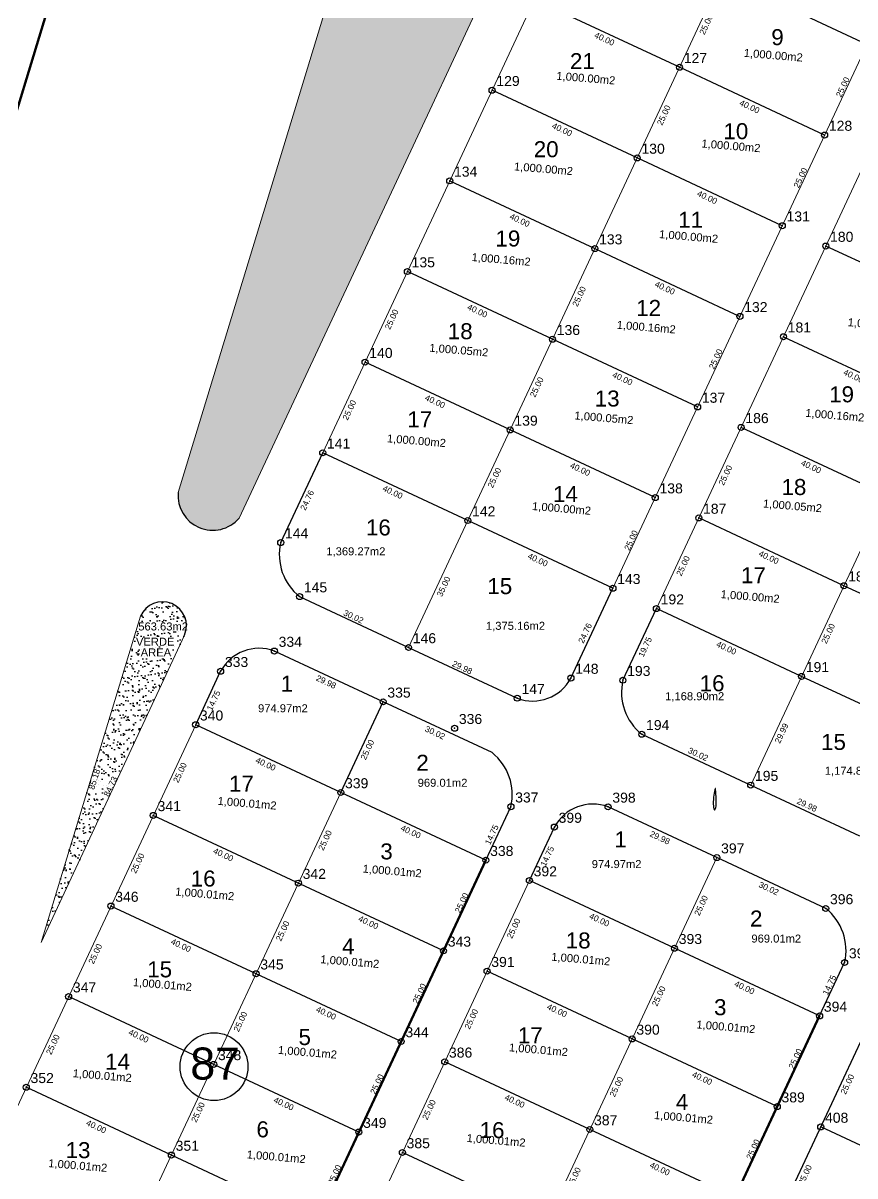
# Model space of a CAD drawing. Header units: metres. Extents: x 500111 to 502674, y 2669847 to 2673197.
# Drawn here: x 500680.3 to 500888.1, y 2671182.7 to 2671470.8 of the extents above; entities that cross this region are included whole.
import ezdxf
from ezdxf.enums import TextEntityAlignment as Align

# ---------------------------------------------------------------- set-up
doc = ezdxf.new("R2010")
doc.units = ezdxf.units.M
doc.header["$PDMODE"] = 32
doc.header["$PDSIZE"] = 1.5
for name, color, linetype in [('CVL_CURV_G', 132, 'Continuous'), ('CVL_CURV_TX', 2, 'Continuous'), ('CVL_PUNTO', 2, 'Continuous'), ('CVL_PUNTO_NUM', 2, 'Continuous')]:
    doc.layers.add(name, color=color, linetype=linetype)
doc.layers.add('hatches', color=7, linetype='Continuous', lineweight=5)
doc.styles.add('ARIAL', font='arial.ttf')

msp = doc.modelspace()

# ---------------------------------------------------------------- hatches: boundary and pattern name
h = msp.add_hatch()
h.set_pattern_fill('AR-SAND', color=3, scale=0.1)
h.set_pattern_definition([(37.50000000000001, (0, 0), (-0.1600031295984046, 4.894132373293424), [0, -3.860800000000001, 0, -4.318000000000001, 0, -4.1275]), (7.499999999999999, (0, 0), (4.495232831380027, 7.168251005683543), [0, -2.0828, 0, -3.4798, 0, -1.3335]), (327.5, (-3.1242, 0), (7.90992370241458, 0.01437184678545762), [0, -1.27, 0, -4.572, 0, -5.969]), (317.5, (-3.1242, 0), (7.635564524722972, 2.229293232572163), [0, -0.635, 0, -2.9972, 0, -3.429])])
h.paths.add_polyline_path([(500882.5584442895, 2671664.498521308, 0.3495179323621134), (500877.084097971, 2671682.906521691), (500843.2845047064, 2671702.58625748, 0.3844478207548953), (500823.6329935539, 2671696.542058298), (500719.0863144827, 2671353.456241419, 0.7276195818404559), (500734.3162184804, 2671347.02184115)])
h.paths.add_polyline_path([(500806.6231174104, 2671501.927370491), (500809.6590482894, 2671508.429143189), (500807.5758480534, 2671509.401870508), (500804.5399171743, 2671502.900097809)], flags=24)
h.paths.add_polyline_path([(500772.8483295416, 2671520.794809651), (500774.9399694653, 2671527.658843957), (500772.7406988126, 2671528.329015768), (500770.6490588889, 2671521.464981461)], flags=24)
h.paths.add_polyline_path([(500856.2541396478, 2671691.968764161), (500861.4481036115, 2671688.944590535), (500862.6049504172, 2671690.931454177), (500857.4109864535, 2671693.955627802)], flags=24)
h.paths.add_polyline_path([(500809.6439015988, 2671577.29711176), (500818.2605455279, 2671577.29711176), (500818.2605455279, 2671580.29711176), (500809.6439015988, 2671580.29711176)], flags=24)
h.paths.add_polyline_path([(500808.4633391101, 2671579.974520994), (500819.0895328345, 2671579.974520994), (500819.0895328345, 2671582.974520994), (500808.4633391101, 2671582.974520994)], flags=24)
h.paths.add_polyline_path([(500804.5706153624, 2671572.699041952), (500822.083575799, 2671572.699041952), (500822.083575799, 2671576.30477183), (500804.5706153624, 2671576.30477183)], flags=24)
h = msp.add_hatch()
h.set_pattern_fill('AR-SAND', color=3, scale=0.05)
h.set_pattern_definition([(37.50000000000001, (113.6011454350664, -42.15035856375471), (-0.08000156479920228, 2.447066186646712), [0, -1.9304, 0, -2.159, 0, -2.06375]), (7.499999999999999, (113.6011454350664, -42.15035856375471), (2.247616415690013, 3.584125502841772), [0, -1.0414, 0, -1.7399, 0, -0.6667500000000001]), (327.5, (112.0390454350854, -42.15035856375471), (3.95496185120729, 0.007185923392728811), [0, -0.635, 0, -2.286, 0, -2.9845]), (317.5, (112.0390454350854, -42.15035856375471), (3.817782262361486, 1.114646616286082), [0, -0.3175, 0, -1.4986, 0, -1.7145])])
h.paths.add_polyline_path([(500720.6821941374, 2671317.823110748, 0.9982293880078809), (500709.6610971782, 2671322.525958344), (500684.8324908186, 2671241.047113004)])
h.paths.add_polyline_path([(500709.2221341776, 2671311.989608646), (500717.8387781067, 2671311.989608646), (500717.8387781067, 2671314.989608646), (500709.2221341776, 2671314.989608646)], flags=24)
h.paths.add_polyline_path([(500708.0415716889, 2671314.667017881), (500718.6677654133, 2671314.667017881), (500718.6677654133, 2671317.667017881), (500708.0415716889, 2671317.667017881)], flags=24)
h.paths.add_polyline_path([(500708.6086232104, 2671318.446190898), (500722.0574635925, 2671318.446190898), (500722.0574635925, 2671321.511675209), (500708.6086232104, 2671321.511675209)], flags=9)
h.paths.add_polyline_path([(500701.9604874108, 2671276.784705667), (500704.5033446735, 2671282.230508152), (500702.4201444375, 2671283.203235472), (500699.8772871747, 2671277.757432985)], flags=25)
h.paths.add_polyline_path([(500698.3653328047, 2671278.6020651), (500700.117114794, 2671284.350803942), (500697.9193122793, 2671285.020528374), (500696.1675302899, 2671279.271789533)], flags=24)

# ---------------------------------------------------------------- linework, layer by layer
at = {"color": 1, "lineweight": 50}
msp.add_line((500743.6656336867, 2671661.810039674), (500526.6176336867, 2670949.534039674), dxfattribs=at)
at = {"color": 7, "lineweight": 18}
msp.add_line((500954.6185840923, 2671601.329187163), (500827.6781055424, 2671329.521876577), dxfattribs=at)
for p, q in [((500744.697051939, 2671340.940577863), (500755.1911321505, 2671363.364824411)), ((500817.2039951911, 2671307.08830644), (500827.6781055423, 2671329.521876576)), ((500830.1734000608, 2671306.547700055), (500838.5481612884, 2671324.434043617)), ((500723.4595092812, 2671295.42234398), (500729.70018016, 2671308.791340983)), ((500759.7029959768, 2671278.500870063), (500770.2801405254, 2671301.148228487)), ((500759.7029959768, 2671278.500870063, 2370.909606558439), (500723.4595092812, 2671295.42234398)), ((500795.9464826759, 2671261.579396145), (500802.2071234115, 2671274.939069557)), ((500806.8165384193, 2671256.491563186), (500813.0572092981, 2671269.860560189)), ((500879.303511814, 2671222.64861535), (500885.5641525496, 2671236.008288763)), ((500818.306830488, 2671063.682602356), (500890.1735675575, 2671217.560782391))]:
    msp.add_line(p, q)
at = {"color": 7, "lineweight": 50}
for p, q in [((500795.9464826759, 2671261.579396145), (500714.9464175991, 2671088.145299871)), ((500879.303511814, 2671222.64861535), (500796.8743030966, 2671046.154493927))]:
    msp.add_line(p, q, dxfattribs=at)
at = {"lineweight": 30}
msp.add_circle((500728.0458980461, 2671209.97766021, -2371.638770383005), 8.469498459717428, dxfattribs=at)
for centre, radius, start, end in [((500727.7415882932, 2671352.701431042, 7525.232591613245), 8.688124276629287, 175.0159508161232, 319.1774286160589), ((500757.7623423513, 2671337.929168177), 13.4078485170446, 167.0206118532909, 231.526154618425), ((500715.1674785062, 2671320.164768849, 8073.241203230584), 5.991281261949887, 336.9929559360123, 156.7898789517717), ((500739.2854596662, 2671303.65067268, -4744.735957576916), 10.8767666983899, 69.37305293722329, 151.7949558502586), ((500807.6187156846, 2671312.228974742), 10.8767666983899, 249.373052934102, 331.7949558502586), ((500843.238690473, 2671303.536290369), 13.4078485170446, 167.0206118532909, 231.526154618425), ((500789.1418329995, 2671277.950479245, -4744.735957576916), 13.4078485170446, 347.0206118532909, 51.52615462103606), ((500822.6424888043, 2671264.719891886), 10.8767666983899, 69.37305293722329, 151.7949558502586), ((500872.4988621377, 2671239.019698451), 13.4078485170446, 347.0206118532909, 51.52615462103606)]:
    msp.add_arc(centre, radius, start, end)
at = {"layer": 'CVL_CURV_G', "color": 132, "linetype": 'Continuous', "elevation": 2369}
msp.add_lwpolyline([(500853.0290420477, 2671274.136131881), (500853.1276562373, 2671274.180724424), (500853.2206080397, 2671274.311261744), (500853.3051164253, 2671274.515553279), (500853.3784003648, 2671274.781408468), (500853.4376788287, 2671275.096636747), (500853.4801707875, 2671275.449047555), (500853.5030952119, 2671275.826450329), (500853.5036710723, 2671276.216654507), (500853.4893282734, 2671276.631121727), (500853.4700912689, 2671277.077093969), (500853.4470708538, 2671277.536051182), (500853.4213778229, 2671277.989473313), (500853.3941229707, 2671278.418840311), (500853.3664170921, 2671278.805632124), (500853.3393709818, 2671279.1313287), (500853.3140954346, 2671279.377409989), (500853.2824173211, 2671279.505767258), (500853.2372770018, 2671279.498765517), (500853.1814555058, 2671279.368595329), (500853.1177338629, 2671279.127447257), (500853.0488931025, 2671278.787511862), (500852.9777142539, 2671278.360979706), (500852.9069783465, 2671277.860041353), (500852.83946641, 2671277.296887364), (500852.7868731328, 2671276.709470332), (500852.7582986542, 2671276.13996251), (500852.7526321796, 2671275.60688395), (500852.768762914, 2671275.128754703), (500852.8055800628, 2671274.724094821), (500852.8619728311, 2671274.411424356), (500852.9368304244, 2671274.209263358), (500853.0290420477, 2671274.136131881)], dxfattribs=at)
at = {"layer": 'CVL_CURV_TX', "color": 7, "extrusion": (-0.001618789985491735, -0.01947403468700267, 0.9998090525155252)}
for p, q in [((500891.1416316313, 2671465.422318344, -2372.735957576916), (500854.8981449344, 2671482.343792262, -2372.735957576916)), ((500844.3219811672, 2671459.691093527, -2372.735957576916), (500808.0784944703, 2671476.612567445, -2372.735957576916)), ((500880.565467864, 2671442.76961961, -2372.735957576916), (500844.3219811672, 2671459.691093527, -2372.735957576916)), ((500833.7458173999, 2671437.038394792, -2372.735957576916), (500797.5023307031, 2671453.95986871, -2372.735957576916)), ((500869.9893040973, 2671420.116920876, -2367.327083373378), (500833.7458173999, 2671437.038394792, -2367.056172866986)), ((500786.9250915422, 2671431.312307707, -2367.243511579488), (500823.1685782395, 2671414.39083379, -2367.514422085894)), ((500823.1685782395, 2671414.39083379, -2367.514422085887), (500859.4120649364, 2671397.469359872, -2367.785332592285)), ((500917.1028465381, 2671398.107613998, -2372.735957576916), (500880.8593598412, 2671415.029087916, -2372.735957576916)), ((500812.5896646649, 2671391.7396876, -2367.972743847241), (500776.3461779681, 2671408.661161517, -2367.701833340828)), ((500848.8331513623, 2671374.818213683, -2368.243654353625), (500812.5896646649, 2671391.7396876, -2367.972743847241)), ((500870.2821206803, 2671392.381526913, -2367.243511579488), (500906.5256073776, 2671375.460052995, -2367.514422085894)), ((500802.0118580082, 2671369.090911496, -2368.431017652402), (500765.7683713104, 2671386.012385414, -2368.160107146011)), ((500838.2553447055, 2671352.169437579, -2368.701928158786), (500802.0118580082, 2671369.090911496, -2368.431017652402)), ((500895.9466938031, 2671352.808906805, -2367.972743847241), (500859.7032071062, 2671369.730380723, -2367.701833340828)), ((500791.4346188473, 2671346.443350493), (500755.1911321505, 2671363.364824411)), ((500827.6781055437, 2671329.521876576), (500791.4346188464, 2671346.443350494)), ((500885.3688871464, 2671330.160130701, -2368.431017652402), (500849.1254004486, 2671347.081604619, -2368.160107146011)), ((500921.6123738432, 2671313.238656784, -2368.431017652402), (500885.3688871464, 2671330.160130701, -2368.431017652402)), ((500874.7916479855, 2671307.512569699), (500838.5481612886, 2671324.434043617)), ((500770.2801405254, 2671301.148228487), (500743.1171471843, 2671313.830172893)), ((500911.0351346818, 2671290.591095781), (500874.7916479845, 2671307.5125697)), ((500797.4836241469, 2671288.447379849), (500770.2801405254, 2671301.148228487)), ((500795.9464826759, 2671261.579396145, 2370.909606558439), (500759.7029959768, 2671278.500870063, 2370.909606558439)), ((500853.6371696635, 2671262.217447692), (500826.4741763224, 2671274.899392098)), ((500785.3691489015, 2671238.931632563), (500712.8821755068, 2671272.774580399)), ((500880.840653285, 2671249.516599055), (500853.6371696635, 2671262.217447692)), ((500879.303511814, 2671222.64861535), (500806.8165384193, 2671256.491563186)), ((500738.5483284303, 2671233.205342899, -2371.180517064859), (500702.3048417325, 2671250.126816817, -2370.909606558439)), ((500774.7918151281, 2671216.28386898, -2371.45142757128), (500738.5483284303, 2671233.205342899, -2371.180517064859)), ((500868.7261780397, 2671200.000851769), (500796.239204645, 2671233.843799604)), ((500727.9709946521, 2671210.557579304, -2371.638770383005), (500691.7275079562, 2671227.479053219, -2371.367859876636)), ((500764.2144813508, 2671193.636105386, -2371.909680889411), (500727.9709946526, 2671210.557579304, -2371.638770383005)), ((500821.9053575684, 2671194.274562104, -2371.180517064859), (500785.6618708706, 2671211.196036023, -2370.909606558439)), ((500717.3926318636, 2671187.907612433, -2372.097068282078), (500681.1491451653, 2671204.829086349, -2371.826157775709)), ((500858.1488442662, 2671177.353088186, -2371.45142757128), (500821.9053575684, 2671194.274562104, -2371.180517064859)), ((500952.0832071778, 2671161.070070975), (500879.5962337831, 2671194.91301881)), ((500753.6361185595, 2671170.986138517, -2372.367978788458), (500717.3926318636, 2671187.907612433, -2372.097068282078)), ((500811.3280237903, 2671171.626798509, -2371.638770383005), (500775.0845370943, 2671188.548272425, -2371.367859876636))]:
    msp.add_line(p, q, dxfattribs=at)
at = {"layer": 'CVL_CURV_TX', "color": 7, "extrusion": (0.001618789985491738, 0.01947403468700267, 0.9998090525155252)}
for p, q in [((500749.4205512039, 2671327.432267573), (500776.6240348254, 2671314.731418936)), ((500776.6240348254, 2671314.731418936), (500803.7870281665, 2671302.049474529)), ((500834.8968993257, 2671293.039389765), (500862.1003829472, 2671280.338541128)), ((500862.1003829472, 2671280.338541128), (500889.2633762883, 2671267.656596722))]:
    msp.add_line(p, q, dxfattribs=at)
at = {"layer": 'CVL_PUNTO', "color": 2}
for p in [(500844.3219811672, 2671459.691093527, -2372.735957576916), (500797.5023307031, 2671453.95986871, -2372.735957576916), (500880.565467864, 2671442.76961961, -2372.735957576916), (500833.7458173999, 2671437.038394792, -2367.056172866986), (500786.9250915422, 2671431.312307707, -2367.243511579488), (500869.9893040973, 2671420.116920876, -2367.327083373378), (500823.1685782395, 2671414.39083379, -2367.514422085887), (500880.8593598412, 2671415.029087916, -2372.735957576916), (500776.3461779681, 2671408.661161517, -2367.701833340828), (500859.4120649364, 2671397.469359872, -2367.785332592285), (500812.5896646649, 2671391.7396876, -2367.972743847241), (500870.2821206803, 2671392.381526913, -2367.243511579488), (500765.7683713104, 2671386.012385414, -2368.160107146011), (500848.8331513623, 2671374.818213683, -2368.243654353625), (500802.0118580082, 2671369.090911496, -2368.431017652402), (500859.7032071062, 2671369.730380723, -2367.701833340828), (500755.1911321505, 2671363.364824411), (500838.2553447055, 2671352.169437579, -2368.701928158786), (500791.4346188473, 2671346.443350493), (500849.1254004486, 2671347.081604619, -2368.160107146011), (500744.697051939, 2671340.940577863), (500885.3688871464, 2671330.160130701, -2368.431017652402), (500749.4205512039, 2671327.432267573), (500827.6781059072, 2671329.521877358), (500838.5481612886, 2671324.434043617), (500743.1171471855, 2671313.830172892, -4744.735957576916), (500776.6240348254, 2671314.731418936), (500729.7001801595, 2671308.791340982, -4744.735957576916), (500817.2039951913, 2671307.08830644), (500874.7916479858, 2671307.512569699), (500830.1734000608, 2671306.547700055), (500803.7870281665, 2671302.049474529), (500770.2801405254, 2671301.148228487), (500723.4595092812, 2671295.42234398), (500788.1391705542, 2671294.545231907), (500834.8968993257, 2671293.039389765), (500759.7029959767, 2671278.500870063), (500862.1003829472, 2671280.338541128), (500712.8821755068, 2671272.774580399), (500802.2071234118, 2671274.939069559, -4744.735957576916), (500826.4741763237, 2671274.899392098), (500813.0572092981, 2671269.860560189), (500795.9464826759, 2671261.579396145), (500853.6371696635, 2671262.217447692), (500749.1256622039, 2671255.853106481), (500806.8165384193, 2671256.491563186), (500702.3048417325, 2671250.126816817, -2370.909606558439), (500880.8406532848, 2671249.516599056), (500785.3691489015, 2671238.931632563), (500843.0600251148, 2671239.570089269), (500885.56415255, 2671236.008288764), (500738.5483284303, 2671233.205342899, -2371.180517064859), (500796.2392046467, 2671233.843799603), (500691.7275079562, 2671227.479053219, -2371.367859876636), (500879.303511814, 2671222.64861535), (500774.7918151281, 2671216.28386898, -2371.45142757128), (500832.482691342, 2671216.922325687), (500727.9709946521, 2671210.557579304, -2371.638770383005), (500785.6618708706, 2671211.196036023, -2370.909606558439), (500681.1491451653, 2671204.829086349, -2371.826157775709), (500868.7261780397, 2671200.000851769), (500879.5962337847, 2671194.913018809), (500764.2144813508, 2671193.636105386, -2371.909680889411), (500821.9053575684, 2671194.274562104, -2371.180517064859), (500717.3926318636, 2671187.907612433, -2372.097068282078), (500775.0845370943, 2671188.548272425, -2371.367859876636)]:
    msp.add_point(p, dxfattribs=at)
at = {"layer": 'hatches', "color": 7}
for p, q in [((500823.6329935536, 2671696.542058297, -2371.826115127272), (500719.0863144822, 2671353.456241417, -2371.826115127272)), ((500709.6610971784, 2671322.525958345, -2371.826115127272), (500684.8324908185, 2671241.047113004, -2371.826115127272))]:
    msp.add_line(p, q, dxfattribs=at)
at = {"layer": 'hatches', "color": 7, "extrusion": (-0.001618789985491735, -0.01947403468700267, 0.9998090525155252)}
for p, q in [((500734.3162184788, 2671347.021841147, -4948.527681491902), (500882.5584442891, 2671664.498521307, -1926.346472799145)), ((500862.1003829472, 2671280.338541128), (501013.1215533927, 2671603.699024746)), ((500838.5481612884, 2671324.434043617, -4744.622179889166), (500954.892506212, 2671573.597979059, -2372.735957576916)), ((500684.8324908193, 2671241.047113006, -5957.341405454488), (500720.6821941386, 2671317.82311075, -5226.48149616638)), ((500652.2327896982, 2671142.914543767), (500723.4595092812, 2671295.42234398)), ((500678.1452765203, 2671103.872746547), (500759.7029959767, 2671278.500870063)), ((500756.3177912831, 2671053.841091148), (500853.6371696635, 2671262.217447692)), ((500724.3707847457, 2671079.962016355), (500806.8165384193, 2671256.491563186))]:
    msp.add_line(p, q, dxfattribs=at)
at = {"layer": 'hatches', "color": 7, "lineweight": 18, "extrusion": (-0.001618789985491735, -0.01947403468700267, 0.9998090525155252)}
for p, q in [((500776.6240348254, 2671314.731418936), (500933.2880101138, 2671650.181592711)), ((500755.1911321503, 2671363.364824411), (500882.1116408411, 2671635.181458588))]:
    msp.add_line(p, q, dxfattribs=at)

# ---------------------------------------------------------------- texts
at = {"color": 7, "style": 'ARIAL'}
for s, rotation, p in [('24.76', 64.9213851835198, (500751.3026826029, 2671351.516908958)), ('35.00', 64.96619926761687, (500785.3882971691, 2671329.952710128)), ('30.02', 334.9729210572527, (500762.879155367, 2671322.423669704)), ('24.76', 64.97238836132352, (500820.7288049357, 2671318.284372341)), ('19.75', 64.91002071872428, (500835.7192451376, 2671314.85481028)), ('29.98', 334.9729210584662, (500790.062393848, 2671309.732273182)), ('29.98', 334.9729210582715, (500756.0640740287, 2671306.130038765)), ('14.75', 64.97675237262, (500727.9390490747, 2671301.472363543)), ('30.02', 334.9729210572527, (500783.24731251, 2671293.438642244)), ('29.99', 64.9657053408636, (500869.8050974632, 2671293.290814423)), ('25.00', 64.9657053407838, (500766.3506502479, 2671289.189808284)), ('30.02', 334.9729210572527, (500848.9776814801, 2671288.050090548)), ('85.18', 73.05273295439069, (500698.142322542, 2671281.811296737, -5957.341405454488)), ('84.73', 64.97029735404193, (500702.1903159241, 2671279.993970569, -5957.341405454488)), ('29.98', 334.9729210582715, (500876.1609199614, 2671275.358694026)), ('14.75', 64.89116453836382, (500797.4233504595, 2671267.945209353)), ('29.98', 334.9729210582779, (500839.4211031673, 2671267.199257971)), ('14.75', 64.97675237262, (500811.2960782129, 2671262.541582748)), ('30.02', 334.972921057287, (500866.6043416492, 2671254.507861449)), ('25.00', 64.96570534054202, (500849.707679386, 2671250.259027489)), ('14.75', 64.89116453815913, (500881.7664065362, 2671230.378968776))]:
    msp.add_text(s, height=1.5, rotation=rotation, dxfattribs=at).set_placement(p, align=Align.MIDDLE)
at = {"color": 1, "style": 'ARIAL'}
for s, p in [('1,369.27m2', (500763.4734309384, 2671338.582509731)), ('563.63m2', (500715.3330434015, 2671319.978933054, -5957.341405454488)), ('1,375.16m2', (500803.3455096598, 2671319.966907271)), ('1,168.90m2', (500848.102098321, 2671302.374448853)), ('974.97m2', (500745.2519946255, 2671299.538591282)), ('1,174.82m2', (500887.9741770425, 2671283.758846393)), ('969.01m2', (500785.1240733478, 2671280.92298882)), ('974.97m2', (500828.6090237636, 2671260.607810487)), ('969.01m2', (500868.481102486, 2671241.992208026))]:
    msp.add_text(s, height=2, dxfattribs=at).set_placement(p, align=Align.MIDDLE)
at = {"layer": 'CVL_CURV_TX', "color": 7, "style": 'ARIAL'}
for s, rotation, p in [('25.00', 64.9657053414891, (500850.9711333337, 2671470.383238978, -2367.056172866997)), ('25.00', 64.96570533421122, (500885.1023473291, 2671454.751719024, -2367.327083373377)), ('25.00', 64.9657053414891, (500840.3949695665, 2671447.730540243, -2367.056172866997)), ('25.00', 64.96570533421122, (500874.5261835619, 2671432.099020289, -2367.327083373377)), ('25.00', 64.96570534188889, (500819.2388583708, 2671402.431921995, -2367.972719753355)), ('25.00', 64.9657053360815, (500772.4175234768, 2671396.704530863, -2368.160107146059)), ('25.00', 64.96570534098556, (500853.3700723653, 2671386.80040204, -2368.243630259743)), ('25.00', 64.9657053414891, (500808.6610101739, 2671379.783056947, -2368.431017652428)), ('25.00', 64.96570534092179, (500761.8408933543, 2671374.058273904, -2368.618307684808)), ('25.00', 64.9657053360815, (500855.7745526149, 2671357.773750068, -2368.160107146059)), ('25.00', 64.96570534188889, (500798.08438005, 2671357.136799988, -2368.889218191177)), ('25.00', 64.96570534098556, (500832.2155940444, 2671341.505280034, -2369.160128697565)), ('25.00', 64.96570534092179, (500845.1979224924, 2671335.12749311, -2368.618307684808)), ('25.00', 64.96570534188889, (500881.4414091881, 2671318.206019194, -2368.889218191177)), ('25.00', 64.96570534092179, (500719.5308130806, 2671283.465624027)), ('25.00', 64.96570534188889, (500755.7742997763, 2671266.544150112, -0.2709105063695461)), ('25.00', 64.9657053360815, (500708.9539938987, 2671260.818962264, -2370.909606558519)), ('25.00', 64.96570534098556, (500789.9055137708, 2671250.912630157, -0.541821012757282)), ('25.00', 64.9657053414891, (500745.1974805958, 2671243.897488349, -2371.180517064889)), ('25.00', 64.96570534092179, (500802.8878422187, 2671244.534843233)), ('25.00', 64.96570534092179, (500698.37614553, 2671238.170096848, -2371.367859876636)), ('25.00', 64.96570533421122, (500779.3286945912, 2671228.265968394, -2371.451427571269)), ('25.00', 64.96570534188889, (500839.1313289144, 2671227.613369317, -0.2709105063695461)), ('25.00', 64.9657053360815, (500792.3110230368, 2671221.88818147, -2370.909606558519)), ('25.00', 64.96570534188889, (500734.6196322257, 2671221.248622932, -2371.638770383005)), ('25.00', 64.9657053360815, (500687.7982973316, 2671215.5212318, -2371.826157775709)), ('25.00', 64.96570534098556, (500873.2625429089, 2671211.981849363, -0.541821012757282)), ('25.00', 64.96570534098556, (500768.7508462201, 2671205.617102978, -2371.909680889393)), ('25.00', 64.9657053414891, (500828.554509734, 2671204.966707554, -2371.180517064889)), ('25.00', 64.96570534092179, (500886.2448713569, 2671205.604062438)), ('25.00', 64.96570534092179, (500781.7331746681, 2671199.239316054, -2371.367859876636)), ('25.00', 64.9657053414891, (500724.0417840288, 2671198.599757885, -2372.097068282078)), ('40.00', 334.9729210621331, (500698.6363186883, 2671195.009187467, -4744.735957576916)), ('25.00', 64.96570533421122, (500862.6857237294, 2671189.3351876, -2371.451427571269)), ('25.00', 64.96570533421122, (500758.1729980242, 2671182.96823793, -2372.367978788458)), ('25.00', 64.96570534188889, (500817.9766613638, 2671182.317842138, -2371.638770383005)), ('25.00', 64.9657053360815, (500875.668052175, 2671182.957400675, -2370.909606558519))]:
    msp.add_text(s, height=1.5, rotation=rotation, dxfattribs=at).set_placement(p, align=Align.MIDDLE)
at = {"layer": 'CVL_CURV_TX', "color": 4, "style": 'ARIAL'}
for s, p in [('9', (500868.7978037196, 2671467.238004758)), ('21', (500820.0454275255, 2671461.262774562)), ('10', (500858.3914807345, 2671443.735832683)), ('20', (500811.0116647504, 2671439.226068707)), ('11', (500847.0861136247, 2671421.59489729)), ('19', (500801.443814913, 2671416.916382732)), ('12', (500836.6054492703, 2671399.600584802)), ('18', (500789.5371545598, 2671393.756805274)), ('19', (500884.8008441292, 2671377.985602105)), ('13', (500826.2467080947, 2671376.935636654)), ('17', (500779.4246138328, 2671371.7112039)), ('18', (500872.894183776, 2671354.826024646)), ('14', (500815.8128234922, 2671353.055035617)), ('16', (500769.0962779335, 2671344.717117068)), ('17', (500862.781643049, 2671332.780423273)), ('15', (500799.4192339173, 2671330.029161236)), ('16', (500852.4533071496, 2671305.786336441)), ('1', (500746.256344812, 2671305.700601853)), ('15', (500882.7762631335, 2671291.098380609)), ('2', (500780.1269389819, 2671285.95494569)), ('17', (500734.8902513913, 2671280.69828641)), ('1', (500829.6133739502, 2671266.769821058)), ('3', (500771.1337380905, 2671263.776812491)), ('16', (500725.3357552929, 2671256.993031012)), ('2', (500863.48396812, 2671247.024164896)), ('4', (500761.579241992, 2671240.071557094)), ('18', (500819.001066646, 2671241.525751674)), ('15', (500714.4633951493, 2671234.275490585)), ('3', (500854.4907672286, 2671224.846031697)), ('5', (500750.7068818485, 2671217.354016667)), ('17', (500807.0482700897, 2671217.833992719)), ('14', (500703.9470027725, 2671211.253105939)), ('4', (500844.9362711302, 2671201.140776299)), ('6', (500740.1904894717, 2671194.33163202)), ('16', (500797.4937739912, 2671194.128737322)), ('13', (500694.0704753204, 2671189.126207568))]:
    msp.add_text(s, height=4, dxfattribs=at).set_placement(p, align=Align.MIDDLE)
at = {"layer": 'CVL_CURV_TX', "color": 7, "extrusion": (-0.001618789985491735, -0.01947403468700267, 0.9998090525155252), "style": 'ARIAL'}
for p in [(277800.2732609505, 2703210.295935112, -55206.68509158383), (277837.7939464508, 2703196.432380026, -55206.68509158382), (277791.6084975268, 2703186.956511817, -55201.00639141451), (277829.1291830273, 2703173.092956731, -55201.00639141451), (277782.9437341025, 2703163.506098712, -55201.00639141453), (277820.4644196032, 2703149.642543626, -55201.00639141453), (277774.2775990175, 2703140.051973326, -55201.00639141456), (277811.7982845174, 2703126.188418241, -55201.00639141454), (277869.2392743758, 2703131.62050089, -55200.38318956293), (277765.6123707064, 2703116.600302046, -55201.00639141451), (277803.1330562062, 2703102.736746961, -55201.00639141455), (277860.5731392907, 2703108.166375504, -55200.38318956294), (277756.9476072828, 2703093.149888942, -55201.00639141453), (277794.4682927824, 2703079.286333856, -55201.00639141454), (277851.9079109796, 2703084.714704225, -55200.38318956292), (277843.243147556, 2703061.264291121, -55200.38318956294), (277730.953394519, 2703069.120324025, -52831.00766989696), (277768.4740800186, 2703055.256768938, -52831.00766989696), (277722.2885535863, 2702999.348236519, -55201.00639141454), (277759.8092390857, 2702985.484681435, -55201.00639141456), (277817.2489347922, 2703037.234726204, -52830.38446804536), (277713.623712657, 2702975.897613653, -55201.00639141452), (277854.7696202919, 2703023.371171116, -52830.38446804535), (277751.1443981567, 2702962.034058568, -55201.00639141451), (277808.5840938595, 2702967.462638699, -55200.38318956292), (277704.9588717236, 2702952.446990772, -55201.0063914145), (277846.1047793591, 2702953.599083613, -55200.38318956295), (277742.4795572227, 2702938.583435687, -55201.0063914145), (277799.9192529302, 2702944.012015833, -55200.38318956293), (277837.4399384297, 2702930.148460746, -55200.38318956294)]:
    msp.add_text('40.00', height=1.5, rotation=339.7211830509158, dxfattribs=at).set_placement(p, align=Align.MIDDLE)
at = {"layer": 'CVL_CURV_TX', "color": 1, "extrusion": (-0.001618789985491735, -0.01947403468700267, 0.9998090525155252), "style": 'ARIAL'}
for s, p in [('1,000.00m2', (277842.6447141722, 2703209.560687571, -55207.14335161274)), ('1,000.00m2', (277796.460762555, 2703199.977754266, -55206.68509158384)), ('1,000.00m2', (277833.9814480545, 2703186.114199179, -55206.68509158382)), ('1,000.00m2', (277787.7959991313, 2703176.638330971, -55201.00639141452)), ('1,000.00m2', (277825.3166846307, 2703162.774775886, -55201.00639141451)), ('1,000.16m2', (277779.1305498761, 2703153.186061728, -55201.00639141454)), ('1,000.16m2', (277816.6512353761, 2703139.322506642, -55201.00639141457)), ('1,000.00m2', (277874.0915394045, 2703144.75273315, -55200.38318956293)), ('1,000.05m2', (277770.464868178, 2703129.733163392, -55201.00639141451)), ('1,000.16m2', (277865.4260901493, 2703121.300463906, -55200.38318956295)), ('1,000.05m2', (277807.9855536777, 2703115.869608307, -55201.00639141451)), ('1,000.00m2', (277761.7998723099, 2703106.282121202, -55201.00639141455)), ('1,000.00m2', (277799.32055781, 2703092.418566114, -55201.00639141456)), ('1,000.05m2', (277856.7604084513, 2703097.847565571, -55200.38318956291)), ('1,000.00m2', (277848.0954125832, 2703074.39652338, -55200.38318956296)), ('1,000.01m2', (277727.1408573679, 2703058.802038292, -52831.00766989696)), ('1,000.01m2', (277764.6615428679, 2703044.938483206, -52831.00766989695)), ('1,000.01m2', (277718.4760164379, 2702989.029950792, -55201.00639141456)), ('1,000.01m2', (277755.9967019373, 2702975.166395707, -55201.00639141457)), ('1,000.01m2', (277813.436397641, 2703026.91644047, -52830.38446804536)), ('1,000.01m2', (277709.8111755059, 2702965.57932792, -55201.00639141453)), ('1,000.01m2', (277850.957083141, 2703013.052885384, -52830.38446804534)), ('1,000.01m2', (277804.7715567111, 2702957.14435297, -55200.38318956296)), ('1,000.01m2', (277747.3318610059, 2702951.715772833, -55201.00639141452)), ('1,000.01m2', (277696.7306525825, 2702941.658982768, -55201.00639141454)), ('1,000.01m2', (277842.2922422105, 2702943.280797884, -55200.38318956294)), ('1,000.01m2', (277796.106715779, 2702933.693730098, -55200.38318956293)), ('1,000.01m2', (277692.5013540146, 2702918.762737517, -55200.55888585057)), ('1,000.01m2', (277741.7164331659, 2702925.037186391, -55201.00639141453))]:
    msp.add_text(s, height=2, dxfattribs=at).set_placement(p, align=Align.MIDDLE)
at = {"layer": 'CVL_CURV_TX', "color": 7, "style": 'ARIAL'}
for s, p in [('VERDE', (500713.3546685511, 2671316.167017881, 2710.494330713538)), ('AREA', (500713.5304561422, 2671313.489608646, -2019.505669286462))]:
    msp.add_text(s, height=2, dxfattribs=at).set_placement(p, align=Align.MIDDLE)
at = {"layer": 'CVL_CURV_TX', "color": 6, "style": 'ARIAL'}
msp.add_text('87', height=8, dxfattribs=at).set_placement((500728.3366815789, 2671210.768810085, -2371.638770383005), align=Align.MIDDLE)
at = {"layer": 'CVL_PUNTO_NUM', "color": 7, "style": 'ARIAL'}
for s, p in [('127', (500845.382641339, 2671460.751753699, -2372.735957576916)), ('129', (500798.5629908749, 2671455.020528882, -2372.735957576916)), ('128', (500881.6261280358, 2671443.830279781, -2372.735957576916)), ('130', (500834.8064775717, 2671438.099054964, -2367.056172866986)), ('134', (500787.985751714, 2671432.372967879, -2367.243511579488)), ('131', (500871.049964269, 2671421.177581048, -2367.327083373378)), ('133', (500824.2292384113, 2671415.451493962, -2367.514422085887)), ('180', (500881.920020013, 2671416.089748087, -2372.735957576916)), ('135', (500777.4068381399, 2671409.721821689, -2367.701833340828)), ('132', (500860.4727251081, 2671398.530020044, -2367.785332592285)), ('136', (500813.6503248367, 2671392.800347771, -2367.972743847241)), ('181', (500871.3427808521, 2671393.442187085, -2367.243511579488)), ('140', (500766.8290314822, 2671387.073045585, -2368.160107146011)), ('137', (500849.893811534, 2671375.878873854, -2368.243654353625)), ('139', (500803.07251818, 2671370.151571668, -2368.431017652402)), ('186', (500860.763867278, 2671370.791040895, -2367.701833340828)), ('141', (500756.2517923223, 2671364.425484583)), ('138', (500839.3160048773, 2671353.230097751, -2368.701928158786)), ('142', (500792.4952790191, 2671347.504010665)), ('187', (500850.1860606204, 2671348.142264791, -2368.160107146011)), ('144', (500745.7577121108, 2671342.001238035)), ('188', (500886.4295473181, 2671331.220790873, -2368.431017652402)), ('145', (500750.4812113757, 2671328.492927745)), ('143', (500828.738766079, 2671330.58253753)), ('192', (500839.6088214604, 2671325.494703788)), ('334', (500744.1778073573, 2671314.890833064, -4744.735957576916)), ('146', (500777.6846949972, 2671315.792079107)), ('333', (500730.7608403313, 2671309.852001154, -4744.735957576916)), ('148', (500818.264655363, 2671308.148966612)), ('191', (500875.8523081575, 2671308.573229871)), ('193', (500831.2340602326, 2671307.608360227)), ('147', (500804.8476883383, 2671303.110134701)), ('335', (500771.3408006972, 2671302.208888658)), ('340', (500724.520169453, 2671296.483004152)), ('336', (500789.199830726, 2671295.605892079)), ('194', (500835.9575594974, 2671294.100049937)), ('339', (500760.7636561485, 2671279.561530235)), ('195', (500863.161043119, 2671281.3992013)), ('341', (500713.9428356786, 2671273.83524057)), ('337', (500803.2677835836, 2671275.999729731, -4744.735957576916)), ('398', (500827.5348364955, 2671275.96005227)), ('399', (500814.1178694699, 2671270.92122036)), ('338', (500797.0071428477, 2671262.640056317)), ('397', (500854.6978298353, 2671263.278107864)), ('342', (500750.1863223757, 2671256.913766653)), ('392', (500807.8771985911, 2671257.552223357)), ('346', (500703.3655019043, 2671251.187476989, -2370.909606558439)), ('396', (500881.9013134566, 2671250.577259228)), ('343', (500786.4298090733, 2671239.992292735)), ('393', (500844.1206852866, 2671240.630749441)), ('395', (500886.6248127217, 2671237.068948936)), ('345', (500739.6089886021, 2671234.26600307, -2371.180517064859)), ('391', (500797.2998648185, 2671234.904459775)), ('347', (500692.788168128, 2671228.539713391, -2371.367859876636)), ('394', (500880.3641719858, 2671223.709275522)), ('344', (500775.8524752998, 2671217.344529152, -2371.45142757128)), ('390', (500833.5433515138, 2671217.982985858)), ('348', (500729.0316548239, 2671211.618239475, -2371.638770383005)), ('386', (500786.7225310424, 2671212.256696194, -2370.909606558439)), ('352', (500682.2098053371, 2671205.889746521, -2371.826157775709)), ('389', (500869.7868382115, 2671201.061511941)), ('408', (500880.6568939565, 2671195.97367898)), ('349', (500765.2751415226, 2671194.696765558, -2371.909680889411)), ('387', (500822.9660177402, 2671195.335222276, -2371.180517064859)), ('351', (500718.4532920354, 2671188.968272605, -2372.097068282078)), ('385', (500776.1451972661, 2671189.608932597, -2371.367859876636))]:
    msp.add_text(s, height=2.5, dxfattribs=at).set_placement(p)

doc.saveas('drawing.dxf')
